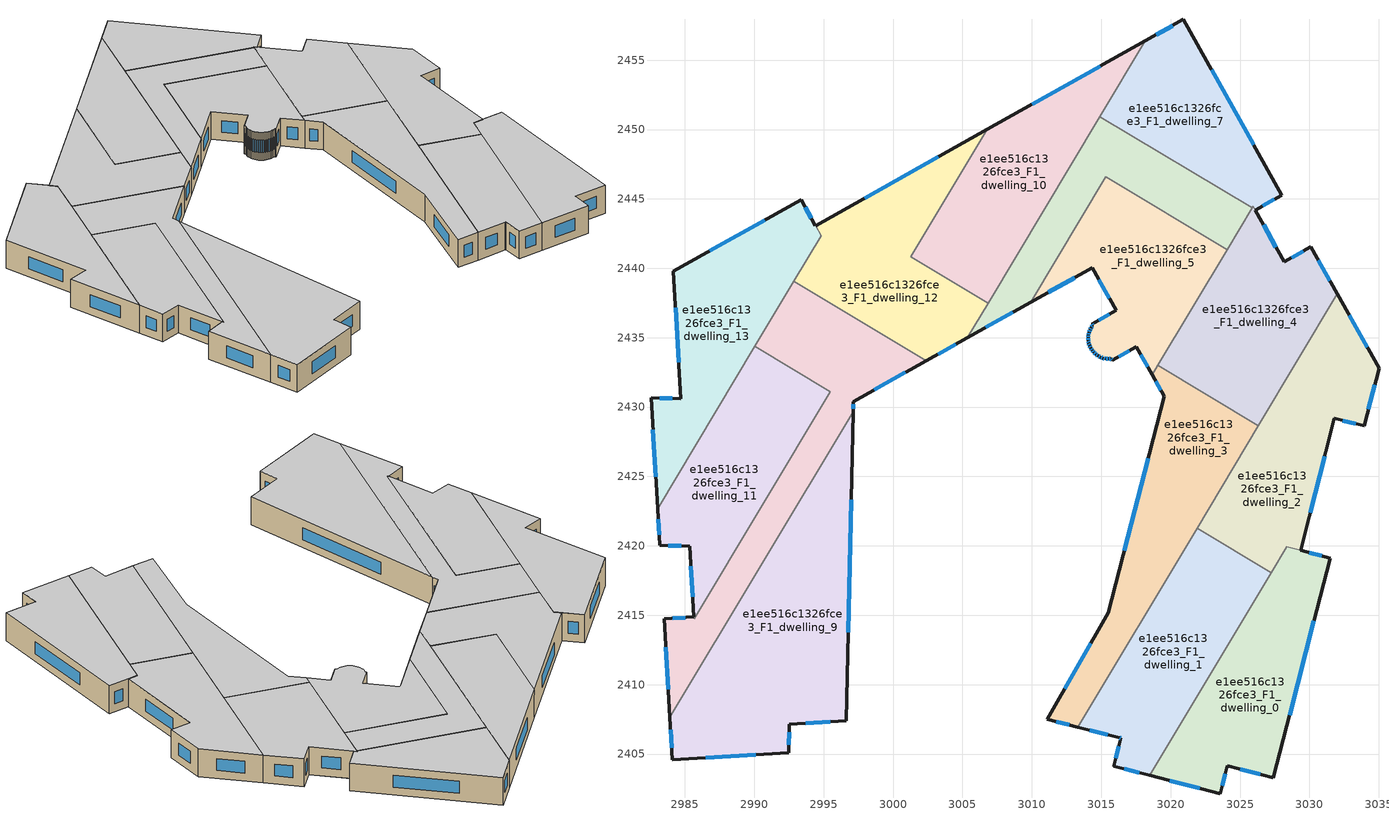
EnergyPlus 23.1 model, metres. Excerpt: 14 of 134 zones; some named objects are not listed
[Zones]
e1ee516c1326fce3_F1_dwelling_0
 floor to e1ee516c1326fce3_F0_dwelling_0 (EU_floor_Construction): 3031.49,2419.12 3027.41,2403.29 3024.08,2404.14 3023.56,2402.16 3018.49,2403.46 3028.36,2419.93 z3
 wall outside (EU_wall_Construction): 3018.49,2403.46 3023.56,2402.16 3024.08,2404.14 3027.41,2403.29 3031.49,2419.12 3029.37,2419.67 z3:6
 wall to e1ee516c1326fce3_F1_dwelling_2 (EU_wall_Construction): 3029.36,2419.67 3028.36,2419.93 3027.25,2418.07 z3:6
 wall to e1ee516c1326fce3_F1_dwelling_1 (EU_wall_Construction): 3027.24,2418.07 3018.49,2403.46 z3:6
 window (EU_Window_Construction): 3019.94,2403.09 3022.11,2402.53 / 3030.88,2419.28 3029.97,2419.51 / 3028.57,2407.81 3030.32,2414.6 / 3025.03,2403.89 3026.45,2403.53 / 3023.71,2402.72 3023.93,2403.57 z3.86:5.14
 ceiling to e1ee516c1326fce3_F2_dwelling_0 (EU_floor_Construction): 3027.41,2403.29 3031.49,2419.12 3028.36,2419.93 3018.49,2403.46 3023.56,2402.16 3024.08,2404.14 z6
e1ee516c1326fce3_F1_dwelling_1
 floor to e1ee516c1326fce3_F0_dwelling_1 (EU_floor_Construction): 3027.24,2418.07 3018.49,2403.46 3015.9,2404.13 3016.42,2406.14 3016.32,2406.16 3013.31,2406.93 3021.9,2421.27 z3
 wall outside (EU_wall_Construction): 3013.31,2406.93 3016.32,2406.16 3016.42,2406.14 3015.9,2404.13 3018.49,2403.46 z3:6
 wall to e1ee516c1326fce3_F1_dwelling_2 (EU_wall_Construction): 3027.24,2418.07 3021.9,2421.27 z3:6
 wall to e1ee516c1326fce3_F1_dwelling_3 (EU_wall_Construction): 3021.9,2421.27 3013.31,2406.93 z3:6
 window (EU_Window_Construction): 3016.64,2403.94 3017.75,2403.65 / 3016.27,2405.56 3016.05,2404.7 / 3016.35,2406.16 3016.39,2406.15 / 3014.17,2406.71 3015.46,2406.38 z3.86:5.14
 ceiling to e1ee516c1326fce3_F2_dwelling_1 (EU_floor_Construction): 3018.49,2403.46 3027.24,2418.07 3021.9,2421.27 3013.31,2406.93 3016.32,2406.16 3016.42,2406.14 3015.9,2404.13 z6
e1ee516c1326fce3_F1_dwelling_10
 floor to e1ee516c1326fce3_F0_dwelling_10 (EU_floor_Construction): 3018.17,2456.38 3006.85,2437.49 3001.28,2440.83 3006.78,2450 z3
 wall outside (EU_wall_Construction): 3018.17,2456.38 3006.78,2450 z3:6
 wall to e1ee516c1326fce3_F1_dwelling_12 (EU_wall_Construction): 3006.78,2450 3001.28,2440.83 3006.85,2437.49 z3:6
 wall to e1ee516c1326fce3_F1_dwelling_6 (EU_wall_Construction): 3006.85,2437.49 3014.9,2450.93 z3:6
 wall to e1ee516c1326fce3_F1_dwelling_7 (EU_wall_Construction): 3014.9,2450.93 3018.17,2456.38 z3:6
 window (EU_Window_Construction): 3014.91,2454.56 3010.03,2451.83 z3.86:5.14
 ceiling to e1ee516c1326fce3_F2_dwelling_10 (EU_floor_Construction): 3006.85,2437.49 3018.17,2456.38 3006.78,2450 3001.28,2440.83 z6
e1ee516c1326fce3_F1_dwelling_11
 floor to e1ee516c1326fce3_F0_dwelling_11 (EU_floor_Construction): 2995.46,2431.11 2985.66,2414.75 2985.64,2414.87 2985.34,2419.98 2983.18,2420.03 2983.03,2422.69 2990.03,2434.37 z3
 wall outside (EU_wall_Construction): 2983.03,2422.69 2983.18,2420.03 2985.34,2419.98 2985.64,2414.87 z3:6
 wall to e1ee516c1326fce3_F1_dwelling_8 (EU_wall_Construction): 2985.64,2414.87 2985.66,2414.75 2995.46,2431.11 2990.03,2434.37 z3:6
 wall to e1ee516c1326fce3_F1_dwelling_13 (EU_wall_Construction): 2990.03,2434.37 2983.03,2422.69 z3:6
 window (EU_Window_Construction): 2985.43,2418.52 2985.56,2416.33 / 2983.8,2420.02 2984.72,2419.99 / 2983.07,2421.93 2983.14,2420.79 z3.86:5.14
 ceiling to e1ee516c1326fce3_F2_dwelling_11 (EU_floor_Construction): 2985.66,2414.75 2995.46,2431.11 2990.03,2434.37 2983.03,2422.69 2983.18,2420.03 2985.34,2419.98 2985.64,2414.87 z6
e1ee516c1326fce3_F1_dwelling_12
 floor to e1ee516c1326fce3_F0_dwelling_12 (EU_floor_Construction): 3006.78,2450 3001.28,2440.83 3006.85,2437.49 3005.36,2435 3002.39,2433.34 2992.84,2439.06 2994.81,2442.36 2994.41,2443.07 z3
 wall outside (EU_wall_Construction): 3002.39,2433.34 3005.36,2435 / 3006.78,2450 2994.41,2443.07 z3:6
 wall to e1ee516c1326fce3_F1_dwelling_13 (EU_wall_Construction): 2994.41,2443.07 2994.81,2442.36 / 2994.81,2442.35 2992.84,2439.06 z3:6
 wall to e1ee516c1326fce3_F1_dwelling_8 (EU_wall_Construction): 2992.84,2439.06 3002.39,2433.34 z3:6
 wall to e1ee516c1326fce3_F1_dwelling_6 (EU_wall_Construction): 3005.36,2435 3006.85,2437.49 z3:6
 window (EU_Window_Construction): 3003.24,2433.81 3004.51,2434.53 / 3003.25,2448.02 2997.95,2445.05 z3.86:5.14
 ceiling to e1ee516c1326fce3_F2_dwelling_12 (EU_floor_Construction): 3005.36,2435 3006.85,2437.49 3001.28,2440.83 3006.78,2450 2994.41,2443.07 2994.81,2442.36 2992.84,2439.06 3002.39,2433.34 z6
e1ee516c1326fce3_F1_dwelling_13
 floor to e1ee516c1326fce3_F0_dwelling_13 (EU_floor_Construction): 2993.37,2444.95 2994.81,2442.35 2983.03,2422.69 2982.56,2430.66 2984.71,2430.62 2984.17,2439.79 z3
 wall outside (EU_wall_Construction): 2994.41,2443.08 2993.37,2444.95 2984.17,2439.79 2984.71,2430.62 2982.56,2430.66 2983.03,2422.69 z3:6
 wall to e1ee516c1326fce3_F1_dwelling_8 (EU_wall_Construction): 2990.03,2434.37 2992.84,2439.06 z3:6
 window (EU_Window_Construction): 2982.69,2428.38 2982.89,2424.96 / 2984.1,2430.63 2983.17,2430.64 / 2984.33,2437.17 2984.56,2433.24 / 2990.74,2443.47 2986.8,2441.26 / 2994.11,2443.61 2993.67,2444.41 z3.86:5.14
 ceiling to e1ee516c1326fce3_F2_dwelling_13 (EU_floor_Construction): 2983.03,2422.69 2994.81,2442.35 2993.37,2444.95 2984.17,2439.79 2984.71,2430.62 2982.56,2430.66 z6
e1ee516c1326fce3_F1_dwelling_2
 floor to e1ee516c1326fce3_F0_dwelling_2 (EU_floor_Construction): 3032.01,2438.15 3035.01,2432.79 3033.94,2428.64 3031.8,2429.18 3029.36,2419.67 3028.36,2419.93 3027.24,2418.07 3021.9,2421.27 z3
 wall outside (EU_wall_Construction): 3029.36,2419.67 3031.8,2429.18 3033.94,2428.64 3035.01,2432.79 3032.01,2438.15 z3:6
 wall to e1ee516c1326fce3_F1_dwelling_4 (EU_wall_Construction): 3032.01,2438.15 3026.33,2428.66 z3:6
 wall to e1ee516c1326fce3_F1_dwelling_3 (EU_wall_Construction): 3026.33,2428.66 3021.9,2421.27 z3:6
 window (EU_Window_Construction): 3034.16,2434.32 3032.87,2436.62 / 3034.25,2429.83 3034.71,2431.61 / 3032.41,2429.03 3033.33,2428.79 / 3030.06,2422.39 3031.11,2426.46 z3.86:5.14
 ceiling to e1ee516c1326fce3_F2_dwelling_2 (EU_floor_Construction): 3029.36,2419.67 3031.8,2429.18 3033.94,2428.64 3035.01,2432.79 3032.01,2438.15 3021.9,2421.27 3027.24,2418.07 3028.36,2419.93 z6
e1ee516c1326fce3_F1_dwelling_3
 floor to e1ee516c1326fce3_F0_dwelling_3 (EU_floor_Construction): 3026.33,2428.66 3013.31,2406.93 3011.12,2407.5 3015.51,2415.18 3019.53,2430.78 3018.67,2432.32 3019.08,2433.01 z3
 wall outside (EU_wall_Construction): 3018.67,2432.32 3019.53,2430.78 3015.51,2415.18 3011.12,2407.5 3013.31,2406.93 z3:6
 wall to e1ee516c1326fce3_F1_dwelling_4 (EU_wall_Construction): 3026.33,2428.66 3019.08,2433.01 z3:6
 wall to e1ee516c1326fce3_F1_dwelling_5 (EU_wall_Construction): 3019.08,2433.01 3018.67,2432.32 z3:6
 window (EU_Window_Construction): 3014.25,2412.98 3012.37,2409.69 / 3018.38,2426.32 3016.66,2419.64 / 3018.91,2431.88 3019.28,2431.22 / 3011.75,2407.33 3012.68,2407.09 z3.86:5.14
 ceiling to e1ee516c1326fce3_F2_dwelling_3 (EU_floor_Construction): 3013.31,2406.93 3026.33,2428.66 3019.08,2433.01 3018.67,2432.32 3019.53,2430.78 3015.51,2415.18 3011.12,2407.5 z6
e1ee516c1326fce3_F1_dwelling_4
 floor to e1ee516c1326fce3_F0_dwelling_4 (EU_floor_Construction): 3030.11,2441.54 3032.01,2438.15 3026.33,2428.66 3019.08,2433.01 3025.95,2444.47 3028.18,2440.47 z3
 wall outside (EU_wall_Construction): 3032.01,2438.15 3030.11,2441.54 3028.18,2440.47 3026.1,2444.19 z3:6
 wall to e1ee516c1326fce3_F1_dwelling_5 (EU_wall_Construction): 3024.08,2441.34 3019.08,2433.01 z3:6
 wall to e1ee516c1326fce3_F1_dwelling_7 (EU_wall_Construction): 3026.1,2444.19 3025.95,2444.47 3025.88,2444.35 z3:6
 wall to e1ee516c1326fce3_F1_dwelling_6 (EU_wall_Construction): 3025.88,2444.35 3024.08,2441.35 z3:6
 window (EU_Window_Construction): 3029.56,2441.24 3028.73,2440.78 / 3031.47,2439.12 3030.65,2440.57 / 3027.59,2441.53 3026.7,2443.13 z3.86:5.14
 ceiling to e1ee516c1326fce3_F2_dwelling_4 (EU_floor_Construction): 3026.33,2428.66 3032.01,2438.15 3030.11,2441.54 3028.18,2440.47 3025.95,2444.47 3019.08,2433.01 z6
e1ee516c1326fce3_F1_dwelling_5
 floor to e1ee516c1326fce3_F0_dwelling_5 (EU_floor_Construction): 3024.08,2441.34 3018.67,2432.32 3017.53,2434.34 3015.78,2433.36 3015.71,2433.47 3015.51,2433.46 3015.32,2433.48 3015.12,2433.53 3014.94,2433.6 3014.77,2433.69 3014.61,2433.8 3014.47,2433.93 3014.34,2434.09 3014.25,2434.23 3014.24,2434.25 3014.16,2434.43 3014.1,2434.62 3014.07,2434.81 3014.06,2435 3014.08,2435.2 3014.12,2435.39 3014.19,2435.57 3014.28,2435.75 3014.37,2435.88 3014.31,2435.98 3016.06,2436.96 3014.34,2440.04 3009.93,2437.57 3015.33,2446.58 z3
 wall outside (EU_wall_Construction): 3009.93,2437.57 3014.34,2440.04 3016.06,2436.96 3014.31,2435.98 3014.37,2435.88 3014.28,2435.75 3014.19,2435.57 3014.12,2435.39 3014.08,2435.2 3014.06,2435 3014.07,2434.81 3014.1,2434.62 3014.16,2434.43 3014.24,2434.25 3014.25,2434.23 3014.34,2434.09 3014.47,2433.93 3014.61,2433.8 3014.77,2433.69 3014.94,2433.6 3015.12,2433.53 3015.32,2433.48 3015.51,2433.46 3015.71,2433.47 3015.78,2433.36 3017.53,2434.34 3018.67,2432.32 z3:6
 wall to e1ee516c1326fce3_F1_dwelling_6 (EU_wall_Construction): 3024.08,2441.34 3015.33,2446.58 3009.93,2437.57 z3:6
 window (EU_Window_Construction): 3017.85,2433.76 3018.34,2432.9 / 3016.28,2433.64 3017.03,2434.06 / 3015.73,2433.44 3015.76,2433.39 / 3015.57,2433.47 3015.65,2433.47 / 3015.37,2433.48 3015.46,2433.47 / 3015.18,2433.51 3015.26,2433.5 / 3014.99,2433.58 3015.07,2433.55 / 3014.82,2433.66 3014.89,2433.62 / 3014.66,2433.77 3014.72,2433.72 / 3014.51,2433.9 3014.57,2433.84 / 3014.38,2434.04 3014.43,2433.98 / 3014.28,2434.19 3014.32,2434.13 / 3014.18,2434.38 3014.22,2434.3 / 3014.12,2434.56 3014.14,2434.48 / 3014.08,2434.75 3014.09,2434.67 / 3014.06,2434.95 3014.07,2434.87 / 3014.07,2435.14 3014.07,2435.06 / 3014.11,2435.34 3014.09,2435.25 / 3014.17,2435.52 3014.14,2435.44 / 3014.26,2435.7 3014.22,2435.62 / 3014.35,2435.84 3014.31,2435.78 / 3014.33,2435.95 3014.36,2435.91 / 3015.56,2436.68 3014.81,2436.26 / 3014.83,2439.16 3015.57,2437.84 / 3011.19,2438.27 3013.08,2439.33 z3.86:5.14
 ceiling to e1ee516c1326fce3_F2_dwelling_5 (EU_floor_Construction): 3018.67,2432.32 3024.08,2441.34 3015.33,2446.58 3009.93,2437.57 3014.34,2440.04 3016.06,2436.96 3014.31,2435.98 3014.37,2435.88 3014.28,2435.75 3014.19,2435.57 3014.12,2435.39 3014.08,2435.2 3014.06,2435 3014.07,2434.81 3014.1,2434.62 3014.16,2434.43 3014.24,2434.25 3014.25,2434.23 3014.34,2434.09 3014.47,2433.93 3014.61,2433.8 3014.77,2433.69 3014.94,2433.6 3015.12,2433.53 3015.32,2433.48 3015.51,2433.46 3015.71,2433.47 3015.78,2433.36 3017.53,2434.34 z6
e1ee516c1326fce3_F1_dwelling_6
 floor to e1ee516c1326fce3_F0_dwelling_6 (EU_floor_Construction): 3025.88,2444.35 3024.08,2441.34 3015.33,2446.58 3009.93,2437.57 3005.36,2435 3014.9,2450.93 z3
 wall outside (EU_wall_Construction): 3005.36,2435 3009.93,2437.57 z3:6
 wall to e1ee516c1326fce3_F1_dwelling_7 (EU_wall_Construction): 3025.88,2444.35 3014.9,2450.93 z3:6
 window (EU_Window_Construction): 3006.66,2435.74 3008.62,2436.83 z3.86:5.14
 ceiling to e1ee516c1326fce3_F2_dwelling_6 (EU_floor_Construction): 3024.08,2441.34 3025.88,2444.35 3014.9,2450.93 3005.36,2435 3009.93,2437.57 3015.33,2446.58 z6
e1ee516c1326fce3_F1_dwelling_7
 floor to e1ee516c1326fce3_F0_dwelling_7 (EU_floor_Construction): 3020.92,2457.93 3028.02,2445.27 3026.1,2444.19 3025.95,2444.47 3025.88,2444.35 3014.9,2450.93 3018.17,2456.38 z3
 wall outside (EU_wall_Construction): 3026.1,2444.19 3028.02,2445.27 3020.92,2457.93 3018.17,2456.38 z3:6
 window (EU_Window_Construction): 3020.13,2457.49 3018.95,2456.82 / 3025.99,2448.89 3022.95,2454.31 / 3026.65,2444.5 3027.47,2444.96 z3.86:5.14
 ceiling to e1ee516c1326fce3_F2_dwelling_7 (EU_floor_Construction): 3028.02,2445.27 3020.92,2457.93 3018.17,2456.38 3014.9,2450.93 3025.88,2444.35 3025.95,2444.47 3026.1,2444.19 z6
e1ee516c1326fce3_F1_dwelling_8
 floor to e1ee516c1326fce3_F0_dwelling_8 (EU_floor_Construction): 3002.39,2433.34 2997.14,2430.39 2997.12,2429.67 2983.92,2407.64 2983.5,2414.74 2985.64,2414.87 2985.66,2414.75 2995.46,2431.11 2990.03,2434.37 2992.84,2439.06 z3
 wall outside (EU_wall_Construction): 2997.12,2429.67 2997.14,2430.39 3002.39,2433.34 / 2985.64,2414.87 2983.5,2414.74 2983.92,2407.64 z3:6
 wall to e1ee516c1326fce3_F1_dwelling_9 (EU_wall_Construction): 2983.92,2407.64 2997.12,2429.67 z3:6
 window (EU_Window_Construction): 2998.64,2431.23 3000.89,2432.5 / 2997.12,2429.88 2997.13,2430.19 / 2983.62,2412.71 2983.8,2409.67 / 2985.03,2414.84 2984.11,2414.78 z3.86:5.14
 ceiling to e1ee516c1326fce3_F2_dwelling_8 (EU_floor_Construction): 2985.66,2414.75 2985.64,2414.87 2983.5,2414.74 2983.92,2407.64 2997.12,2429.67 2997.14,2430.39 3002.39,2433.34 2992.84,2439.06 2990.03,2434.37 2995.46,2431.11 z6
e1ee516c1326fce3_F1_dwelling_9
 floor to e1ee516c1326fce3_F0_dwelling_9 (EU_floor_Construction): 2997.12,2429.67 2996.64,2407.4 2992.53,2407.15 2992.48,2405.08 2984.1,2404.59 2983.92,2407.64 z3
 wall outside (EU_wall_Construction): 2983.92,2407.64 2984.1,2404.59 2992.48,2405.08 2992.53,2407.15 2996.64,2407.4 2997.12,2429.67 z3:6
 window (EU_Window_Construction): 2996.78,2413.76 2996.98,2423.31 / 2993.71,2407.22 2995.47,2407.33 / 2992.5,2405.67 2992.52,2406.56 / 2986.49,2404.73 2990.09,2404.94 / 2983.97,2406.77 2984.05,2405.46 z3.86:5.14
 ceiling to e1ee516c1326fce3_F2_dwelling_9 (EU_floor_Construction): 2996.64,2407.4 2997.12,2429.67 2983.92,2407.64 2984.1,2404.59 2992.48,2405.08 2992.53,2407.15 z6
[Building]
EU S2 Campaign: North Axis=0; Terrain=City; Solar Distribution=FullExterior
[Site:Location]
Helsinki-Vantaa.AP: Latitude=60.317; Longitude=24.963; Time Zone=2; Elevation=54.6
[SizingPeriod:WeatherFileDays]
AnnualSizingPeriod: Begin Month=1; Begin Day of Month=1; End Month=12; End Day of Month=31; Day of Week for Start Day=Monday; Use Weather File Daylight Saving Period=No; Use Weather File Rain and Snow Indicators=No
[MATERIAL]
EU_InternalMass_Material: Roughness=MediumRough; Thickness=0.1; Conductivity=1; Density=1800; Specific Heat=900; Thermal Absorptance=0.9; Solar Absorptance=0.7; Visible Absorptance=0.7
[MATERIAL:NOMASS] Roughness=MediumRough; Thermal Absorptance=0.9; Solar Absorptance=0.7; Visible Absorptance=0.7
Name | Thermal Resistance
EU_wall_NoMass | 5.91765
EU_floor_NoMass | 6.2875
[WINDOWMATERIAL:SIMPLEGLAZINGSYSTEM]
EU_Window_SimpleGlazing: UFactor=0.994035; Solar Heat Gain Coefficient=0.7; Visible Transmittance=0.7
[CONSTRUCTION]
EU_wall_Construction: EU_wall_NoMass
EU_floor_Construction: EU_floor_NoMass
EU_Window_Construction: EU_Window_SimpleGlazing
EU_InternalMass_Construction: EU_InternalMass_Material
[ZONE] Type=1; Multiplier=1; Ceiling Height=autocalculate; Floor Area=autocalculate; Part of Total Floor Area=Yes
Name | Volume
e1ee516c1326fce3_F1_dwelling_0 | 307.479
e1ee516c1326fce3_F1_dwelling_1 | 313.69
e1ee516c1326fce3_F1_dwelling_10 | 318.435
e1ee516c1326fce3_F1_dwelling_11 | 302.446
e1ee516c1326fce3_F1_dwelling_12 | 317.712
e1ee516c1326fce3_F1_dwelling_13 | 311.613
e1ee516c1326fce3_F1_dwelling_2 | 319.113
e1ee516c1326fce3_F1_dwelling_3 | 313.427
e1ee516c1326fce3_F1_dwelling_4 | 307.209
e1ee516c1326fce3_F1_dwelling_5 | 278.038
e1ee516c1326fce3_F1_dwelling_6 | 234.568
e1ee516c1326fce3_F1_dwelling_7 | 240.732
e1ee516c1326fce3_F1_dwelling_8 | 326.927
e1ee516c1326fce3_F1_dwelling_9 | 496.628
[INTERNALMASS] Construction=EU_InternalMass_Construction
Name | Zone or ZoneList | Surface Area
e1ee516c1326fce3_F1_dwelling_0_EU_InternalMass | e1ee516c1326fce3_F1_dwelling_0 | 102.498
e1ee516c1326fce3_F1_dwelling_1_EU_InternalMass | e1ee516c1326fce3_F1_dwelling_1 | 104.564
e1ee516c1326fce3_F1_dwelling_2_EU_InternalMass | e1ee516c1326fce3_F1_dwelling_2 | 106.372
e1ee516c1326fce3_F1_dwelling_3_EU_InternalMass | e1ee516c1326fce3_F1_dwelling_3 | 104.476
e1ee516c1326fce3_F1_dwelling_4_EU_InternalMass | e1ee516c1326fce3_F1_dwelling_4 | 102.402
e1ee516c1326fce3_F1_dwelling_5_EU_InternalMass | e1ee516c1326fce3_F1_dwelling_5 | 92.6777
e1ee516c1326fce3_F1_dwelling_6_EU_InternalMass | e1ee516c1326fce3_F1_dwelling_6 | 78.1893
e1ee516c1326fce3_F1_dwelling_7_EU_InternalMass | e1ee516c1326fce3_F1_dwelling_7 | 80.2447
e1ee516c1326fce3_F1_dwelling_8_EU_InternalMass | e1ee516c1326fce3_F1_dwelling_8 | 108.969
e1ee516c1326fce3_F1_dwelling_9_EU_InternalMass | e1ee516c1326fce3_F1_dwelling_9 | 165.546
e1ee516c1326fce3_F1_dwelling_10_EU_InternalMass | e1ee516c1326fce3_F1_dwelling_10 | 106.143
e1ee516c1326fce3_F1_dwelling_11_EU_InternalMass | e1ee516c1326fce3_F1_dwelling_11 | 100.814
e1ee516c1326fce3_F1_dwelling_12_EU_InternalMass | e1ee516c1326fce3_F1_dwelling_12 | 105.903
e1ee516c1326fce3_F1_dwelling_13_EU_InternalMass | e1ee516c1326fce3_F1_dwelling_13 | 103.878
[OTHEREQUIPMENT] Fuel Type=Electricity; Design Level Calculation Method=Watts/Area; Power per Zone Floor Area=1; Fraction Latent=0; Fraction Radiant=0; Fraction Lost=0; Carbon Dioxide Generation Rate=0; EndUse Subcategory=EU_Step8_InternalGains
Name | Zone or ZoneList or Space or SpaceList | Schedule
EU_Step8_InternalGain_e1ee516c1326fce3_F1_dwelling_0_f000 | e1ee516c1326fce3_F1_dwelling_0 | EU_Step8_GainSchedule_e1ee516c1326fce3_F1_dwelling_0_f000
EU_Step8_InternalGain_e1ee516c1326fce3_F1_dwelling_1_f000 | e1ee516c1326fce3_F1_dwelling_1 | EU_Step8_GainSchedule_e1ee516c1326fce3_F1_dwelling_1_f000
EU_Step8_InternalGain_e1ee516c1326fce3_F1_dwelling_2_f000 | e1ee516c1326fce3_F1_dwelling_2 | EU_Step8_GainSchedule_e1ee516c1326fce3_F1_dwelling_2_f000
EU_Step8_InternalGain_e1ee516c1326fce3_F1_dwelling_3_f000 | e1ee516c1326fce3_F1_dwelling_3 | EU_Step8_GainSchedule_e1ee516c1326fce3_F1_dwelling_3_f000
EU_Step8_InternalGain_e1ee516c1326fce3_F1_dwelling_4_f000 | e1ee516c1326fce3_F1_dwelling_4 | EU_Step8_GainSchedule_e1ee516c1326fce3_F1_dwelling_4_f000
EU_Step8_InternalGain_e1ee516c1326fce3_F1_dwelling_5_f000 | e1ee516c1326fce3_F1_dwelling_5 | EU_Step8_GainSchedule_e1ee516c1326fce3_F1_dwelling_5_f000
EU_Step8_InternalGain_e1ee516c1326fce3_F1_dwelling_6_f000 | e1ee516c1326fce3_F1_dwelling_6 | EU_Step8_GainSchedule_e1ee516c1326fce3_F1_dwelling_6_f000
EU_Step8_InternalGain_e1ee516c1326fce3_F1_dwelling_7_f000 | e1ee516c1326fce3_F1_dwelling_7 | EU_Step8_GainSchedule_e1ee516c1326fce3_F1_dwelling_7_f000
EU_Step8_InternalGain_e1ee516c1326fce3_F1_dwelling_8_f000 | e1ee516c1326fce3_F1_dwelling_8 | EU_Step8_GainSchedule_e1ee516c1326fce3_F1_dwelling_8_f000
EU_Step8_InternalGain_e1ee516c1326fce3_F1_dwelling_9_f000 | e1ee516c1326fce3_F1_dwelling_9 | EU_Step8_GainSchedule_e1ee516c1326fce3_F1_dwelling_9_f000
EU_Step8_InternalGain_e1ee516c1326fce3_F1_dwelling_10_f000 | e1ee516c1326fce3_F1_dwelling_10 | EU_Step8_GainSchedule_e1ee516c1326fce3_F1_dwelling_10_f000
EU_Step8_InternalGain_e1ee516c1326fce3_F1_dwelling_11_f000 | e1ee516c1326fce3_F1_dwelling_11 | EU_Step8_GainSchedule_e1ee516c1326fce3_F1_dwelling_11_f000
EU_Step8_InternalGain_e1ee516c1326fce3_F1_dwelling_12_f000 | e1ee516c1326fce3_F1_dwelling_12 | EU_Step8_GainSchedule_e1ee516c1326fce3_F1_dwelling_12_f000
EU_Step8_InternalGain_e1ee516c1326fce3_F1_dwelling_13_f000 | e1ee516c1326fce3_F1_dwelling_13 | EU_Step8_GainSchedule_e1ee516c1326fce3_F1_dwelling_13_f000
[ZONEVENTILATION:DESIGNFLOWRATE] Schedule=EU_AlwaysOn; Design Flow Rate Calculation Method=AirChanges/Hour; Air Changes per Hour=0.596421; Ventilation Type=Natural; Fan Pressure Rise=0; Fan Total Efficiency=1; Constant Term Coefficient=1; Temperature Term Coefficient=0; Velocity Term Coefficient=0; Velocity Squared Term Coefficient=0; Minimum Indoor Temperature=-100; Maximum Indoor Temperature=100; Delta Temperature=-100; Minimum Outdoor Temperature=-100; Maximum Outdoor Temperature=100; Maximum Wind Speed=40
Name | Zone or ZoneList or Space or SpaceList
EU_ConstantAir_e1ee516c1326fce3_F1_dwelling_0 | e1ee516c1326fce3_F1_dwelling_0
EU_ConstantAir_e1ee516c1326fce3_F1_dwelling_1 | e1ee516c1326fce3_F1_dwelling_1
EU_ConstantAir_e1ee516c1326fce3_F1_dwelling_2 | e1ee516c1326fce3_F1_dwelling_2
EU_ConstantAir_e1ee516c1326fce3_F1_dwelling_3 | e1ee516c1326fce3_F1_dwelling_3
EU_ConstantAir_e1ee516c1326fce3_F1_dwelling_4 | e1ee516c1326fce3_F1_dwelling_4
EU_ConstantAir_e1ee516c1326fce3_F1_dwelling_5 | e1ee516c1326fce3_F1_dwelling_5
EU_ConstantAir_e1ee516c1326fce3_F1_dwelling_6 | e1ee516c1326fce3_F1_dwelling_6
EU_ConstantAir_e1ee516c1326fce3_F1_dwelling_7 | e1ee516c1326fce3_F1_dwelling_7
EU_ConstantAir_e1ee516c1326fce3_F1_dwelling_8 | e1ee516c1326fce3_F1_dwelling_8
EU_ConstantAir_e1ee516c1326fce3_F1_dwelling_9 | e1ee516c1326fce3_F1_dwelling_9
EU_ConstantAir_e1ee516c1326fce3_F1_dwelling_10 | e1ee516c1326fce3_F1_dwelling_10
EU_ConstantAir_e1ee516c1326fce3_F1_dwelling_11 | e1ee516c1326fce3_F1_dwelling_11
EU_ConstantAir_e1ee516c1326fce3_F1_dwelling_12 | e1ee516c1326fce3_F1_dwelling_12
EU_ConstantAir_e1ee516c1326fce3_F1_dwelling_13 | e1ee516c1326fce3_F1_dwelling_13
[HVACTEMPLATE:ZONE:IDEALLOADSAIRSYSTEM] System Availability Schedule=EU_AlwaysOn; Maximum Heating Supply Air Temperature=50; Minimum Cooling Supply Air Temperature=13; Maximum Heating Supply Air Humidity Ratio=0.0156; Minimum Cooling Supply Air Humidity Ratio=0.0077; Heating Limit=NoLimit; Cooling Limit=NoLimit; Heating Availability Schedule=EU_AlwaysOn; Cooling Availability Schedule=EU_CoolingOff; Dehumidification Control Type=ConstantSensibleHeatRatio; Cooling Sensible Heat Ratio=0.7; Dehumidification Setpoint=60; Humidification Control Type=None; Humidification Setpoint=30; Outdoor Air Method=None; Outdoor Air Flow Rate per Person=0.00944; Outdoor Air Flow Rate per Zone Floor Area=0; Outdoor Air Flow Rate per Zone=0; Demand Controlled Ventilation Type=None; Outdoor Air Economizer Type=NoEconomizer; Heat Recovery Type=None; Sensible Heat Recovery Effectiveness=0.7; Latent Heat Recovery Effectiveness=0.65
Name | Template Thermostat
e1ee516c1326fce3_F1_dwelling_0 | EU_HeatOnly_e1ee516c1326fce3_F1_dwelling_0
e1ee516c1326fce3_F1_dwelling_1 | EU_HeatOnly_e1ee516c1326fce3_F1_dwelling_1
e1ee516c1326fce3_F1_dwelling_2 | EU_HeatOnly_e1ee516c1326fce3_F1_dwelling_2
e1ee516c1326fce3_F1_dwelling_3 | EU_HeatOnly_e1ee516c1326fce3_F1_dwelling_3
e1ee516c1326fce3_F1_dwelling_4 | EU_HeatOnly_e1ee516c1326fce3_F1_dwelling_4
e1ee516c1326fce3_F1_dwelling_5 | EU_HeatOnly_e1ee516c1326fce3_F1_dwelling_5
e1ee516c1326fce3_F1_dwelling_6 | EU_HeatOnly_e1ee516c1326fce3_F1_dwelling_6
e1ee516c1326fce3_F1_dwelling_7 | EU_HeatOnly_e1ee516c1326fce3_F1_dwelling_7
e1ee516c1326fce3_F1_dwelling_8 | EU_HeatOnly_e1ee516c1326fce3_F1_dwelling_8
e1ee516c1326fce3_F1_dwelling_9 | EU_HeatOnly_e1ee516c1326fce3_F1_dwelling_9
e1ee516c1326fce3_F1_dwelling_10 | EU_HeatOnly_e1ee516c1326fce3_F1_dwelling_10
e1ee516c1326fce3_F1_dwelling_11 | EU_HeatOnly_e1ee516c1326fce3_F1_dwelling_11
e1ee516c1326fce3_F1_dwelling_12 | EU_HeatOnly_e1ee516c1326fce3_F1_dwelling_12
e1ee516c1326fce3_F1_dwelling_13 | EU_HeatOnly_e1ee516c1326fce3_F1_dwelling_13
[SIZING:ZONE] Zone Cooling Design Supply Air Temperature Input Method=SupplyAirTemperature; Zone Cooling Design Supply Air Temperature=13; Zone Heating Design Supply Air Temperature Input Method=SupplyAirTemperature; Zone Heating Design Supply Air Temperature=50; Zone Cooling Design Supply Air Humidity Ratio=0.008; Zone Heating Design Supply Air Humidity Ratio=0.008; Cooling Design Air Flow Method=DesignDay; Cooling Design Air Flow Rate=0; Cooling Minimum Air Flow per Zone Floor Area=0.000762; Cooling Minimum Air Flow=0; Cooling Minimum Air Flow Fraction=0.2; Heating Design Air Flow Method=DesignDay; Heating Design Air Flow Rate=0; Heating Maximum Air Flow per Zone Floor Area=0.002032; Heating Maximum Air Flow=0.141576; Heating Maximum Air Flow Fraction=0.3; Account for Dedicated Outdoor Air System=No; Dedicated Outdoor Air System Control Strategy=NeutralSupplyAir; Dedicated Outdoor Air Low Setpoint Temperature for Design=autosize; Dedicated Outdoor Air High Setpoint Temperature for Design=autosize; Zone Load Sizing Method=Sensible Load Only No Latent Load; Zone Latent Cooling Design Supply Air Humidity Ratio Input Method=HumidityRatioDifference; Zone Cooling Design Supply Air Humidity Ratio Difference=0.005; Zone Latent Heating Design Supply Air Humidity Ratio Input Method=HumidityRatioDifference; Zone Humidification Design Supply Air Humidity Ratio Difference=0.005
e1ee516c1326fce3_F1_dwelling_0; e1ee516c1326fce3_F1_dwelling_1; e1ee516c1326fce3_F1_dwelling_2; e1ee516c1326fce3_F1_dwelling_3; e1ee516c1326fce3_F1_dwelling_4; e1ee516c1326fce3_F1_dwelling_5; e1ee516c1326fce3_F1_dwelling_6; e1ee516c1326fce3_F1_dwelling_7; e1ee516c1326fce3_F1_dwelling_8; e1ee516c1326fce3_F1_dwelling_9; e1ee516c1326fce3_F1_dwelling_10; e1ee516c1326fce3_F1_dwelling_11; e1ee516c1326fce3_F1_dwelling_12; e1ee516c1326fce3_F1_dwelling_13
[SCHEDULE:CONSTANT]
Name | Hourly Value
EU_AlwaysOn | 1
EU_CoolingOff | 0
[SCHEDULE:FILE] Column Number=1; Rows to Skip at Top=0; Number of Hours of Data=8760; Column Separator=Comma; Interpolate to Timestep=No; Minutes per Item=60; Adjust Schedule for Daylight Savings=Yes
Name | File
EU_Step8_GainSchedule_e1ee516c1326fce3_F1_dwelling_0_f000 | ../../schedules/e1ee516c1326fce3/e1ee516c1326fce3_F1_dwelling_0_f000_gain.csv
EU_Step8_GainSchedule_e1ee516c1326fce3_F1_dwelling_1_f000 | ../../schedules/e1ee516c1326fce3/e1ee516c1326fce3_F1_dwelling_1_f000_gain.csv
EU_Step8_GainSchedule_e1ee516c1326fce3_F1_dwelling_2_f000 | ../../schedules/e1ee516c1326fce3/e1ee516c1326fce3_F1_dwelling_2_f000_gain.csv
EU_Step8_GainSchedule_e1ee516c1326fce3_F1_dwelling_3_f000 | ../../schedules/e1ee516c1326fce3/e1ee516c1326fce3_F1_dwelling_3_f000_gain.csv
EU_Step8_GainSchedule_e1ee516c1326fce3_F1_dwelling_4_f000 | ../../schedules/e1ee516c1326fce3/e1ee516c1326fce3_F1_dwelling_4_f000_gain.csv
EU_Step8_GainSchedule_e1ee516c1326fce3_F1_dwelling_5_f000 | ../../schedules/e1ee516c1326fce3/e1ee516c1326fce3_F1_dwelling_5_f000_gain.csv
EU_Step8_GainSchedule_e1ee516c1326fce3_F1_dwelling_6_f000 | ../../schedules/e1ee516c1326fce3/e1ee516c1326fce3_F1_dwelling_6_f000_gain.csv
EU_Step8_GainSchedule_e1ee516c1326fce3_F1_dwelling_7_f000 | ../../schedules/e1ee516c1326fce3/e1ee516c1326fce3_F1_dwelling_7_f000_gain.csv
EU_Step8_GainSchedule_e1ee516c1326fce3_F1_dwelling_8_f000 | ../../schedules/e1ee516c1326fce3/e1ee516c1326fce3_F1_dwelling_8_f000_gain.csv
EU_Step8_GainSchedule_e1ee516c1326fce3_F1_dwelling_9_f000 | ../../schedules/e1ee516c1326fce3/e1ee516c1326fce3_F1_dwelling_9_f000_gain.csv
EU_Step8_GainSchedule_e1ee516c1326fce3_F1_dwelling_10_f000 | ../../schedules/e1ee516c1326fce3/e1ee516c1326fce3_F1_dwelling_10_f000_gain.csv
EU_Step8_GainSchedule_e1ee516c1326fce3_F1_dwelling_11_f000 | ../../schedules/e1ee516c1326fce3/e1ee516c1326fce3_F1_dwelling_11_f000_gain.csv
EU_Step8_GainSchedule_e1ee516c1326fce3_F1_dwelling_12_f000 | ../../schedules/e1ee516c1326fce3/e1ee516c1326fce3_F1_dwelling_12_f000_gain.csv
EU_Step8_GainSchedule_e1ee516c1326fce3_F1_dwelling_13_f000 | ../../schedules/e1ee516c1326fce3/e1ee516c1326fce3_F1_dwelling_13_f000_gain.csv
